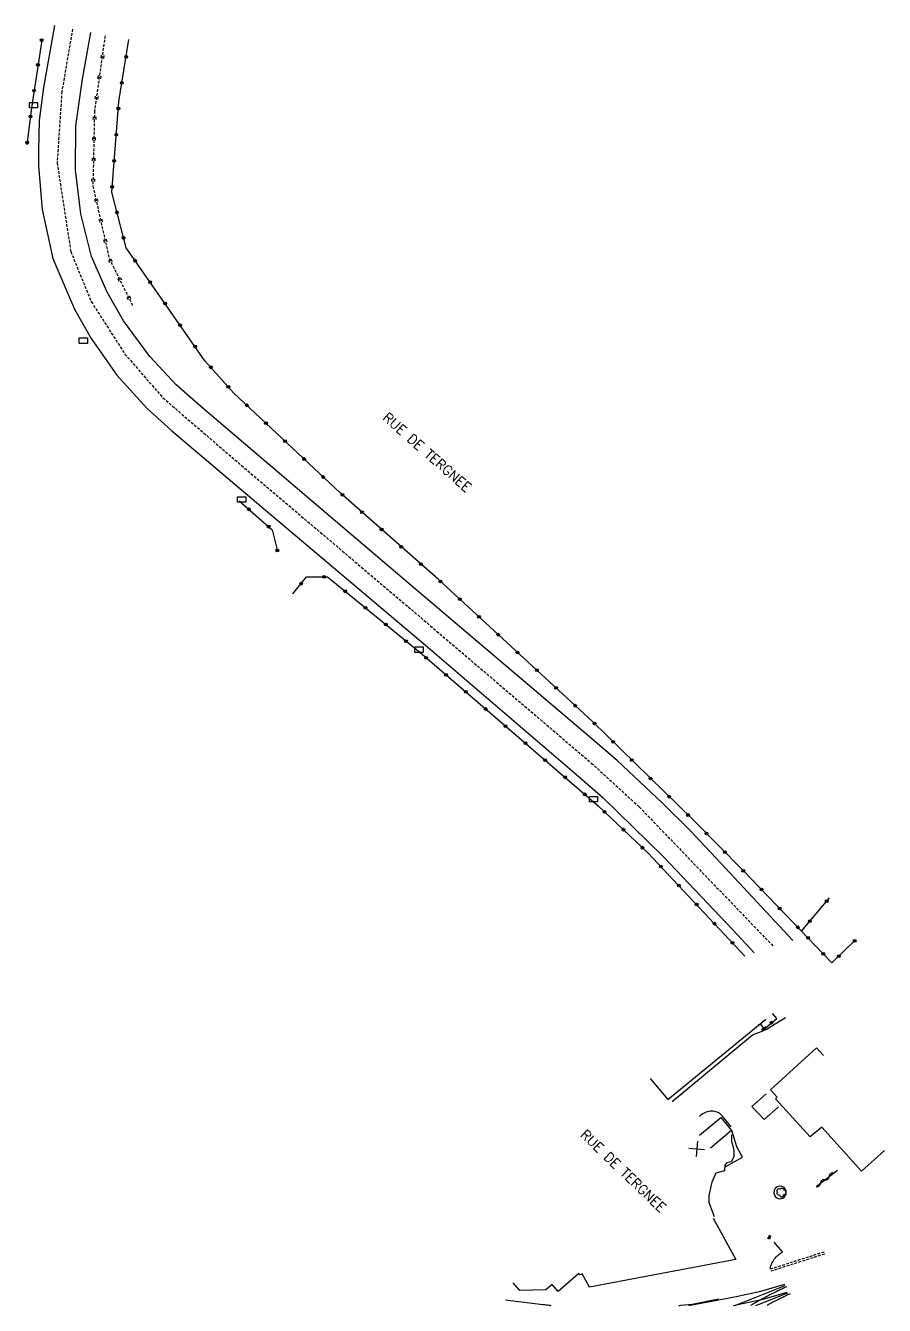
# Model space of a CAD drawing. Header units: millimetres. Extents: x 163519 to 164000, y 125000 to 125830.
# Drawn here: x 163655.1 to 163810.8, y 125000 to 125232.3 of the extents above; entities that cross this region are included whole.
import ezdxf
from ezdxf.enums import TextEntityAlignment as Align

# ---------------------------------------------------------------- set-up
doc = ezdxf.new("R2010")
doc.units = ezdxf.units.MM
doc.linetypes.add('DASHED', pattern=[0.75, 0.5, -0.25])
doc.layers.get('0').update_dxf_attribs({"linetype": 'CONTINUOUS'})
for name, color, linetype in [('W0001', 6, 'DASHED'), ('W0008', 7, 'CONTINUOUS'), ('W0017', 7, 'CONTINUOUS'), ('W0100', 7, 'CONTINUOUS'), ('W0105', 7, 'CONTINUOUS'), ('W0112', 1, 'DASHED'), ('W0220', 5, 'DASHED'), ('W0300', 7, 'CONTINUOUS'), ('W0302', 3, 'CONTINUOUS'), ('W0310', 3, 'CONTINUOUS'), ('W0322', 7, 'CONTINUOUS'), ('W0400', 7, 'CONTINUOUS'), ('W0700', 7, 'CONTINUOUS'), ('W0989', 7, 'CONTINUOUS'), ('W0991', 7, 'CONTINUOUS'), ('W1471', 7, 'CONTINUOUS')]:
    doc.layers.add(name, color=color, linetype=linetype)
doc.styles.get("Standard").update_dxf_attribs({"font": 'romans.shx', "width": 0.85})

# ---------------------------------------------------------------- blocks, each defined once
blk = doc.blocks.new('T300')
for p, q in [((-0.8, 0.51), (-0.86, 0.34)), ((-0.86, 0.34), (-0.86, 0.17)), ((-0.86, 0.17), (-0.74, 0.06)), ((-0.69, 0.63), (-0.8, 0.51)), ((-0.8, -0.06), (-0.74, 0.06)), ((-0.74, 0.06), (-0.69, 0.11)), ((-0.57, 0.69), (-0.69, 0.63)), ((-0.46, 0.69), (-0.57, 0.69)), ((-0.29, 0.63), (-0.46, 0.69)), ((-0.29, 0.63), (-0.17, 0.74)), ((-0.23, 0.57), (-0.29, 0.63)), ((-0.17, 0.74), (-0.06, 0.8)), ((-0.06, 0.8), (0.06, 0.8)), ((0.06, 0.8), (0.23, 0.74)), ((0.23, 0.74), (0.34, 0.63)), ((0.34, 0.63), (0.4, 0.51)), ((0.46, 0.46), (0.34, 0.46)), ((0.4, 0.51), (0.4, 0.46)), ((0.57, 0.4), (0.46, 0.46)), ((0.57, 0.4), (0.69, 0.29)), ((0.69, 0.29), (0.74, 0.17)), ((0.74, 0.06), (0.69, -0.17)), ((0.74, 0.17), (0.74, 0.06)), ((-0.8, -0.17), (-0.8, -0.06)), ((-0.8, -0.23), (-0.8, -0.17)), ((-0.74, -0.34), (-0.8, -0.23)), ((-0.69, -0.4), (-0.74, -0.34)), ((-0.51, -0.46), (-0.69, -0.4)), ((-0.4, -0.46), (-0.51, -0.46)), ((-0.4, -0.46), (-0.34, -0.46)), ((-0.34, -0.46), (-0.34, -0.4)), ((-0.34, -0.51), (-0.34, -0.46)), ((-0.29, -0.63), (-0.34, -0.51)), ((-0.17, -0.74), (-0.29, -0.63)), ((-0.06, -0.8), (-0.17, -0.74)), ((0.06, -0.8), (-0.06, -0.8)), ((0.17, -0.74), (0.06, -0.8)), ((0.23, -0.69), (0.17, -0.74)), ((0.29, -0.46), (0.23, -0.46)), ((0.29, -0.63), (0.23, -0.69)), ((0.46, -0.4), (0.29, -0.46)), ((0.34, -0.51), (0.29, -0.63)), ((0.34, -0.51), (0.34, -0.46)), ((0.57, -0.34), (0.46, -0.4)), ((0.63, -0.29), (0.57, -0.34)), ((0.69, -0.17), (0.63, -0.29))]:
    blk.add_line(p, q)
blk = doc.blocks.new('T400')
for p, q in [((-0.15, 0.3), (0.15, 0.3)), ((-0.15, -0.25), (-0.15, 0.3)), ((-0.15, 0.15), (0.15, 0.15)), ((-0.15, 0), (0.15, 0)), ((0.15, 0.3), (0.15, -0.25)), ((-0.15, -0.15), (0.15, -0.15)), ((-0.15, -0.25), (-0.15, -0.3)), ((-0.15, -0.3), (0.15, -0.3)), ((0.15, -0.3), (0.15, -0.25))]:
    blk.add_line(p, q)
blk = doc.blocks.new('t105o')
for p, q in [((-0.5, 0), (0.5, 0)), ((0.5, 0), (0.2, 0.1)), ((0.5, 0), (0.2, -0.1))]:
    blk.add_line(p, q)
blk = doc.blocks.new('t310o')
at = {"color": 0, "linetype": 'Continuous'}
for centre, start, end in [((-0.5, 0.38), 216.8699, 323.1304), ((0.5, -0.37), 36.8699, 143.1303)]:
    blk.add_arc(centre, 0.625, start, end, dxfattribs=at)
blk = doc.blocks.new('t322o')
at = {"color": 0, "linetype": 'Continuous'}
for radius in [0.25, 0.15]:
    blk.add_circle((0, 0), radius, dxfattribs=at)
blk = doc.blocks.new('t991o')
at = {"color": 0, "linetype": 'Continuous'}
for p, q in [((-1, 1), (1, -1)), ((-1, -1), (1, 1))]:
    blk.add_line(p, q, dxfattribs=at)
blk = doc.blocks.new('t220o')
at = {"color": 0, "linetype": 'Continuous'}
for p, q in [((-0.25, 0.25), (0.25, 0.25)), ((-0.25, -0.25), (0.25, -0.25))]:
    blk.add_line(p, q, dxfattribs=at)
blk = doc.blocks.new('T1471')
at = {"color": 0, "linetype": 'Continuous', "flags": 128}
blk.add_lwpolyline([(-0.75, -0.5), (-0.75, 0.5), (0.75, 0.5), (0.75, -0.5), (-0.75, -0.5)], dxfattribs=at)

msp = doc.modelspace()

# ---------------------------------------------------------------- linework, layer by layer
at = {"layer": 'W0001'}
msp.add_lwpolyline([(163663.58, 125231.67), (163661.64, 125220.33), (163660.78, 125207.38), (163663.26, 125191.28), (163666.97, 125182.21), (163673.08, 125172.68), (163679.97, 125164.74), (163694.21, 125152.47), (163724.47, 125126.79), (163757.67, 125098.45), (163766.36, 125090.49), (163790.71, 125065.14)], dxfattribs=at)
at = {"layer": 'W0008'}
for points in [[(163660.28, 125232.31), (163658.31, 125221.08), (163657.54, 125215.08), (163657.38, 125209.61), (163657.41, 125206.88), (163658.09, 125198.95), (163660.01, 125190.01), (163663.91, 125180.85), (163666.97, 125175.48), (163671.64, 125168.86), (163677.07, 125162.85), (163681.56, 125158.76), (163698.53, 125144.43), (163727.58, 125119.82), (163745.8, 125104.26), (163755.09, 125096.22), (163759.73, 125092.21), (163770.72, 125081.51), (163783.38, 125068.13), (163787.21, 125064.02), (163787.21, 125064.02)], [(163794.21, 125066.26), (163794.21, 125066.26), (163781.18, 125080.25), (163775.57, 125086.19), (163770.49, 125091.24), (163762.33, 125098.93), (163756.1, 125104.23), (163725.81, 125130), (163710.08, 125143.38), (163686.84, 125163.15), (163682.36, 125167.08), (163677.6, 125172.25), (163672.84, 125178.71), (163669.84, 125183.89), (163666.99, 125190.39), (163665.1, 125198.13), (163664.13, 125206.1), (163664.18, 125214.11), (163665.41, 125222.58), (163666.89, 125231.04)]]:
    msp.add_lwpolyline(points, dxfattribs=at)
at = {"layer": 'W0017', "flags": 128}
for points in [[(163772.31, 125037.03), (163786.88, 125049.13), (163788.97, 125049.92), (163789.43, 125050.16), (163792.87, 125052.25)], [(163789.37, 125038.42), (163786.81, 125036.12), (163789.04, 125033.72), (163791.6, 125036.03)], [(163783.04, 125032.42), (163781.46, 125034.32), (163781.3, 125034.52), (163781.12, 125034.69), (163780.92, 125034.84), (163780.72, 125034.97), (163780.5, 125035.07), (163780.27, 125035.16), (163780.03, 125035.21), (163779.78, 125035.25), (163779.5, 125035.26), (163779.23, 125035.25), (163778.97, 125035.22), (163778.71, 125035.16), (163778.47, 125035.08), (163778.23, 125034.97), (163778, 125034.84), (163777.77, 125034.69), (163777.56, 125034.51), (163777.29, 125034.27)], [(163782.05, 125025.23), (163785.08, 125026.9), (163784.06, 125028.76), (163783.17, 125031.76)], [(163790.15, 125006.66), (163790.18, 125006.92), (163790.24, 125007.17), (163790.32, 125007.42), (163790.43, 125007.67), (163790.56, 125007.92), (163790.7, 125008.15), (163790.86, 125008.38), (163791.03, 125008.6), (163791.19, 125008.79), (163791.37, 125008.97), (163791.56, 125009.13), (163791.76, 125009.29), (163792.36, 125009.71), (163790.82, 125011.46)]]:
    msp.add_lwpolyline(points, dxfattribs=at)
msp.add_lwpolyline([(163792.91, 125021.02, 1), (163790.89, 125019.98, 1)], format="xyb", close=True, dxfattribs=at)
at = {"layer": 'W0100'}
for p, q in [((163771.54, 125037.35), (163789.33, 125051.93)), ((163788.31, 125051.09), (163788.97, 125050.29)), ((163790.15, 125039.13), (163798.52, 125046.74)), ((163798.52, 125046.74), (163799.8, 125045.34)), ((163768.33, 125041.19), (163771.54, 125037.35)), ((163791.37, 125037.79), (163790.15, 125039.13)), ((163791.08, 125037.52), (163791.37, 125037.79)), ((163797.34, 125030.61), (163791.08, 125037.52)), ((163777.31, 125030.9), (163781.13, 125034.12)), ((163781.13, 125034.12), (163783.12, 125031.76)), ((163783.12, 125031.76), (163779.3, 125028.53)), ((163799.47, 125032.37), (163797.34, 125030.61)), ((163806.68, 125024.37), (163799.47, 125032.37)), ((163810.82, 125028.13), (163806.68, 125024.37)), ((163779.74, 125015.86), (163783.86, 125008.33)), ((163783.86, 125008.33), (163757.33, 125003.3)), ((163755.41, 125005.78), (163751.63, 125002.52)), ((163755.65, 125005.54), (163755.41, 125005.78)), ((163744.72, 125002.69), (163743.52, 125004.08)), ((163750.57, 125003.77), (163749.42, 125002.82)), ((163751.63, 125002.52), (163750.57, 125003.77)), ((163756, 125005.73), (163755.65, 125005.54)), ((163757.33, 125003.3), (163756, 125005.73)), ((163749.42, 125002.82), (163744.72, 125002.69))]:
    msp.add_line(p, q, dxfattribs=at)
at = {"layer": 'W0112', "flags": 128}
for points in [[(163790.14, 125006.61), (163799.9, 125009.75)], [(163790.26, 125006.25), (163800.02, 125009.39)]]:
    msp.add_lwpolyline(points, dxfattribs=at)
at = {"layer": 'W0220'}
msp.add_lwpolyline([(163669.47, 125230.45), (163667.56, 125216.77), (163667.27, 125203.18), (163670.22, 125190.03), (163674.56, 125181.34)], dxfattribs=at)
at = {"layer": 'W0302', "flags": 128}
msp.add_lwpolyline([(163783.1, 125030.97), (163783.07, 125029.78), (163783.43, 125028.57), (163783.51, 125027.76), (163783.53, 125026.98), (163783.02, 125026.09), (163782.21, 125025.88), (163781.89, 125025.37), (163781.84, 125024.45), (163780.27, 125024.01), (163779.5, 125022.39), (163778.98, 125019.92), (163779.01, 125018.76), (163779.62, 125016.91), (163779.96, 125016.14)], dxfattribs=at)
at = {"layer": 'W0310', "flags": 128}
msp.add_lwpolyline([(163798.43, 125021.57), (163802.3, 125024.56)], dxfattribs=at)
at = {"layer": 'W0322'}
msp.add_line((163795.8, 125067.92), (163800.85, 125073.97), dxfattribs=at)
for points in [[(163657.98, 125229.65), (163657.98, 125229.65), (163657.98, 125229.65), (163656.14, 125217.39), (163655.29, 125210.64)], [(163796.77, 125066.92), (163795.8, 125067.92), (163785.2, 125078.95), (163776.06, 125088.18), (163757.89, 125105.96), (163729.9, 125131.81), (163712.2, 125147.41), (163692.86, 125165.59), (163687.6, 125171.47), (163673.28, 125191.99), (163670.7, 125202.08), (163671.99, 125218.54), (163673.8, 125229.8)], [(163693.8, 125146.07), (163699.81, 125140.78), (163700.75, 125136.89)], [(163703.53, 125129.17), (163706.04, 125132.22), (163709.81, 125132.25), (163726.55, 125118.56), (163758.99, 125090.63), (163767.94, 125082.14), (163785.51, 125063.41)]]:
    msp.add_lwpolyline(points, dxfattribs=at)
at = {"layer": 'W0322', "flags": 128}
for points in [[(163796.77, 125066.92), (163801.29, 125062.19), (163805.45, 125066.21)], [(163788.82, 125050.05), (163791.31, 125052.09), (163790.52, 125053.01)]]:
    msp.add_lwpolyline(points, dxfattribs=at)
at = {"layer": 'W0700', "flags": 128}
for points in [[(163775.33, 125000), (163775.93, 125000.11), (163783.97, 125001.64), (163788.44, 125002.59), (163792.78, 125003.86)], [(163783.71, 125000), (163786.77, 125001.21), (163792.81, 125003.59)], [(163773.56, 125000), (163773.7, 125000.01), (163773.93, 125000.03), (163775.94, 125000.25), (163780.76, 125001.22)], [(163783.41, 125000), (163784.26, 125000.16), (163788.81, 125001.13), (163793.21, 125002.41)], [(163793.12, 125003.4), (163792.89, 125003.3), (163792.66, 125003.19), (163792.43, 125003.08), (163792.2, 125002.97), (163791.97, 125002.86), (163791.75, 125002.75), (163791.52, 125002.64), (163791.29, 125002.53), (163791.07, 125002.42), (163790.84, 125002.3), (163790.62, 125002.19), (163790.39, 125002.07), (163790.17, 125001.96), (163789.94, 125001.84), (163789.72, 125001.72), (163789.49, 125001.61), (163789.27, 125001.49), (163789.05, 125001.37), (163788.83, 125001.25), (163788.61, 125001.13), (163788.4, 125001.01), (163788.18, 125000.89), (163787.96, 125000.77), (163787.75, 125000.65), (163787.53, 125000.53), (163787.32, 125000.41), (163787.1, 125000.28), (163786.89, 125000.16), (163786.67, 125000.04), (163786.61, 125000)], [(163787.52, 125000), (163793.32, 125002.29)], [(163793.72, 125002.1), (163793.5, 125002), (163793.27, 125001.89), (163793.05, 125001.78), (163792.82, 125001.68), (163792.6, 125001.57), (163792.38, 125001.46), (163792.15, 125001.35), (163791.93, 125001.24), (163791.71, 125001.13), (163791.49, 125001.02), (163791.27, 125000.91), (163791.05, 125000.8), (163790.83, 125000.68), (163790.61, 125000.57), (163790.39, 125000.45), (163790.17, 125000.34), (163789.95, 125000.22), (163789.73, 125000.1), (163789.54, 125000)], [(163742.1, 125001.02), (163748.9, 125000.19), (163749.16, 125000.15), (163749.41, 125000.12), (163749.65, 125000.09), (163749.9, 125000.05), (163750.15, 125000.02), (163750.35, 125000)]]:
    msp.add_lwpolyline(points, dxfattribs=at)

# ---------------------------------------------------------------- block references
at = {"layer": 'W0105'}
for p, rotation in [((163788.29, 125051.08), 219.9845926402228), ((163788.97, 125050.29), 216.9388789239263)]:
    msp.add_blockref('t105o', p, dxfattribs=dict(at, rotation=rotation))
at = {"layer": 'W0220'}
for p, rotation in [((163668.98, 125226.65), 260.4322764148681), ((163668.42, 125222.93), 260.4322764148681), ((163667.91, 125219.22), 260.4322764148681), ((163667.54, 125215.49), 268.7480541798946), ((163667.45, 125211.74), 268.7480541798946), ((163667.37, 125208), 268.7480541798946), ((163667.29, 125204.25), 268.7480541798946), ((163667.86, 125200.56), 282.6552713242135), ((163668.68, 125196.9), 282.6552713242135), ((163669.5, 125193.24), 282.6552713242135), ((163670.42, 125189.62), 296.5386817948759), ((163672.1, 125186.27), 296.5386817948759), ((163673.77, 125182.91), 296.5386817948759)]:
    msp.add_blockref('t220o', p, dxfattribs=dict(at, rotation=rotation))
at = {"layer": 'W0300'}
msp.add_blockref('T300', (163792.19, 125020.46), dxfattribs=at)
at = {"layer": 'W0310', "rotation": 37.75373216468797}
for p in [(163799.22, 125022.18), (163800.8, 125023.4)]:
    msp.add_blockref('t310o', p, dxfattribs=at)
at = {"layer": 'W0322'}
for p, rotation in [((163657.98, 125229.65), 118.0138527120728), ((163673.29, 125226.63), 80.15835321310502), ((163657.31, 125225.18), 261.8167710385379), ((163672.54, 125221.94), 80.15835321310502), ((163656.59, 125220.49), 261.8167710385379), ((163671.89, 125217.24), 85.53771611471336), ((163655.94, 125215.79), 262.8352388619635), ((163671.52, 125212.51), 85.53771611471336), ((163655.35, 125211.07), 262.8352388619635), ((163671.15, 125207.77), 85.53771611471336), ((163670.78, 125203.04), 85.53771611471336), ((163671.64, 125198.41), 104.3124895290655), ((163672.82, 125193.8), 104.3124895290655), ((163674.93, 125189.63), 124.9227537170062), ((163677.65, 125185.74), 124.9227537170062), ((163680.37, 125181.84), 124.9227537170062), ((163683.08, 125177.95), 124.9227537170062), ((163685.8, 125174.05), 124.9227537170062), ((163688.67, 125170.28), 131.7486002022936), ((163691.84, 125166.73), 131.7486002022936), ((163695.2, 125163.38), 136.7799106445671), ((163698.66, 125160.13), 136.7799106445671), ((163702.12, 125156.88), 136.7799106445671), ((163705.58, 125153.63), 136.7799106445671), ((163709.05, 125150.37), 136.7799106445671), ((163712.52, 125147.13), 138.5933042208734), ((163695.58, 125144.5), 318.6201357441166), ((163716.08, 125143.99), 138.5933042208734), ((163699.15, 125141.36), 318.6201357441166), ((163719.64, 125140.85), 138.5933042208734), ((163700.72, 125137.02), 283.5708457783129), ((163723.2, 125137.71), 138.5933042208734), ((163726.77, 125134.56), 138.5933042208734), ((163705.04, 125131.01), 50.57368621169962), ((163709.22, 125132.24), 0.3644571173643412), ((163730.32, 125131.41), 137.2943349750585), ((163713.03, 125129.62), 320.7118696534351), ((163716.7, 125126.61), 320.7118696534351), ((163733.81, 125128.19), 137.2943349750585), ((163737.3, 125124.97), 137.2943349750585), ((163720.38, 125123.6), 320.7118696534351), ((163740.79, 125121.75), 137.2943349750585), ((163724.06, 125120.59), 320.7118696534351), ((163727.71, 125117.55), 319.2812706355733), ((163744.28, 125118.53), 137.2943349750585), ((163747.77, 125115.3), 137.2943349750585), ((163731.31, 125114.46), 319.2812706355733), ((163734.91, 125111.36), 319.2812706355733), ((163751.27, 125112.08), 137.2943349750585), ((163738.51, 125108.26), 319.2812706355733), ((163754.76, 125108.86), 137.2943349750585), ((163758.24, 125105.63), 135.6073050094317), ((163742.11, 125105.16), 319.2812706355733), ((163745.71, 125102.06), 319.2812706355733), ((163761.63, 125102.31), 135.6073050094317), ((163749.31, 125098.96), 319.2812706355733), ((163765.02, 125098.98), 135.6073050094317), ((163752.91, 125095.86), 319.2812706355733), ((163768.42, 125095.66), 135.6073050094317), ((163756.51, 125092.76), 319.2812706355733), ((163771.81, 125092.34), 135.6073050094317), ((163760.06, 125089.61), 316.5198283661873), ((163775.21, 125089.01), 135.6073050094317), ((163763.51, 125086.35), 316.5198283661873), ((163778.56, 125085.65), 134.7070100923912), ((163766.95, 125083.08), 316.5198283661873), ((163781.9, 125082.28), 134.7070100923912), ((163770.26, 125079.67), 313.2248094218014), ((163785.24, 125078.9), 133.8636267751677), ((163773.52, 125076.21), 313.2248094218014), ((163788.54, 125075.48), 133.8636267751677), ((163800.36, 125073.39), 50.16095135472479), ((163776.77, 125072.75), 313.2248094218014), ((163791.83, 125072.05), 133.8636267751677), ((163780.02, 125069.29), 313.2248094218014), ((163795.12, 125068.63), 133.8636267751677), ((163797.32, 125069.74), 50.16095135472479), ((163783.28, 125065.83), 313.2248094218014), ((163797.01, 125066.73), 313.2641651160543), ((163805.43, 125066.19), 44.03529083654769), ((163799.75, 125063.82), 313.2641651160543), ((163802.55, 125063.41), 44.03529083654769), ((163790.37, 125051.32), 39.24978067575718)]:
    msp.add_blockref('t322o', p, dxfattribs=dict(at, rotation=rotation))
at = {"layer": 'W0400', "rotation": 154.4382197491013}
msp.add_blockref('T400', (163789.95, 125012.36), dxfattribs=at)
at = {"layer": 'W0991', "rotation": 310.1859514757203}
msp.add_blockref('t991o', (163776.78, 125028.42), dxfattribs=at)
at = {"layer": 'W1471'}
for p in [(163656.5, 125217.86), (163665.52, 125175.12), (163694.25, 125146.29), (163726.41, 125119.03), (163758.06, 125091.89)]:
    msp.add_blockref('T1471', p, dxfattribs=at)

# ---------------------------------------------------------------- texts
at = {"layer": 'W0989'}
for rotation, p in [(318.5934, (163727.91, 125154.85)), (316.1205, (163763.48, 125024.42))]:
    msp.add_text('RUE DE TERGNEE', height=1.75, rotation=rotation, dxfattribs=at).set_placement(p, align=Align.MIDDLE)

doc.saveas('drawing.dxf')
